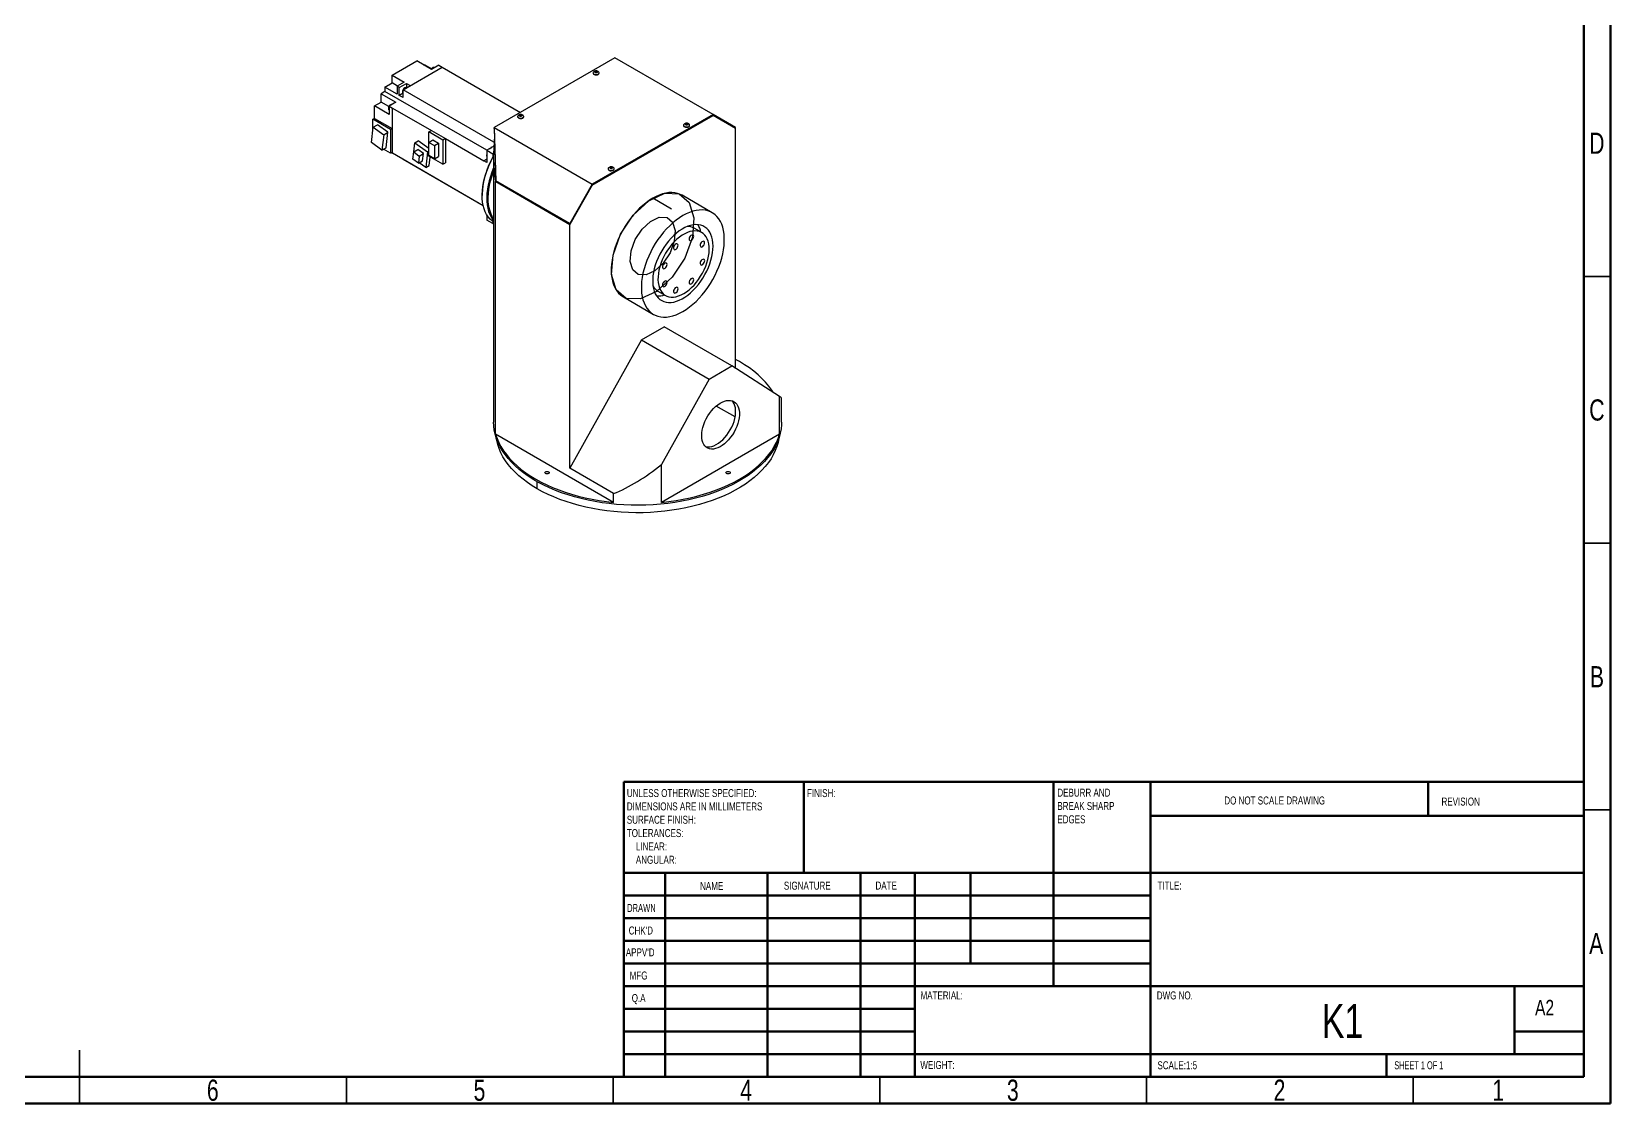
# Model space of a CAD drawing. Header units: millimetres. Extents: x 15 to 589, y 5 to 415.
# Drawn here: x 293 to 589, y 5 to 205.9 of the extents above; entities that cross this region are included whole.
import ezdxf

# ---------------------------------------------------------------- set-up
doc = ezdxf.new("R2010")
doc.units = ezdxf.units.MM
doc.styles.add('SLDTEXTSTYLE0', font='TXT', dxfattribs={"width": 0.75})
doc.styles.add('SLDTEXTSTYLE1', font='TXT', dxfattribs={"width": 0.686449})
doc.styles.add('SLDTEXTSTYLE2', font='TXT', dxfattribs={"width": 0.6875})

# ---------------------------------------------------------------- blocks, each defined once
blk = doc.blocks.new('SW_NOTE_0')
at = {"color": 0, "linetype": 'Continuous', "lineweight": 0, "char_height": 1.5, "attachment_point": 1, "style": 'SLDTEXTSTYLE0'}
for s, insert in [('UNLESS OTHERWISE SPECIFIED:', (0, 1.93)), ('DIMENSIONS ARE IN MILLIMETERS', (0, -0.57)), ('TOLERANCES:', (0, -5.57)), ('SURFACE FINISH:', (0, -3.07)), ('LINEAR:', (1.69, -8.07)), ('ANGULAR:', (1.69, -10.57))]:
    blk.add_mtext(s, dxfattribs=dict(at, insert=insert))
blk = doc.blocks.new('SW_NOTE_0_1')
at = {"color": 0, "linetype": 'Continuous', "lineweight": 0, "char_height": 1.5, "attachment_point": 1, "style": 'SLDTEXTSTYLE0'}
for s, insert in [('DEBURR AND', (0, 1.93)), ('BREAK SHARP', (0, -0.57)), ('EDGES', (0, -3.07))]:
    blk.add_mtext(s, dxfattribs=dict(at, insert=insert))

msp = doc.modelspace()

# ---------------------------------------------------------------- linework, layer by layer
at = {"color": 7, "linetype": 'Continuous', "lineweight": 70}
for p, q in [((589, 415), (589, 5)), ((584, 410), (584, 10)), ((584, 10), (20, 10)), ((589, 5), (15, 5))]:
    msp.add_line(p, q, dxfattribs=at)
at = {"color": 7, "linetype": 'Continuous', "lineweight": 25}
for p, q in [((360.6, 197.74), (365.22, 200.41)), ((362.63, 195), (369.97, 199.24)), ((367.98, 198.81), (365.22, 200.41)), ((366.49, 199.67), (366.58, 199.72)), ((366.58, 199.72), (368.01, 198.89)), ((369.34, 199.6), (367.98, 198.81)), ((368.58, 199.16), (368.57, 199.17)), ((369.34, 199.6), (369.96, 199.23)), ((369.97, 199.24), (384.68, 190.75)), ((402.36, 200.96), (379.74, 187.9)), ((398.61, 198.41), (398.77, 198.5)), ((398.67, 198.28), (398.61, 198.41)), ((398.69, 198.28), (398.77, 198.33)), ((398.77, 198.5), (398.99, 198.47)), ((398.77, 198.33), (398.77, 198.5)), ((398.77, 198.33), (398.88, 198.31)), ((399.05, 198.34), (398.89, 198.24)), ((398.99, 198.47), (399.05, 198.34)), ((398.99, 198.3), (398.99, 198.47)), ((420.75, 190.35), (402.36, 200.96)), ((359.24, 195.48), (360.6, 196.27)), ((359.24, 195.48), (359.24, 194.67)), ((361.5, 194.18), (359.24, 195.48)), ((360.6, 197.74), (362.86, 196.43)), ((360.6, 196.27), (360.6, 197.74)), ((361.59, 195.7), (360.6, 196.27)), ((362.86, 196.43), (361.5, 195.65)), ((361.5, 195.65), (361.5, 194.18)), ((361.92, 195.4), (361.5, 195.65)), ((361.92, 195.4), (363.28, 196.19)), ((361.92, 193.93), (361.92, 195.4)), ((363.27, 195.37), (363.26, 195.37)), ((363.28, 196.19), (363.98, 195.78)), ((363.28, 196.19), (363.28, 195.38)), ((398.26, 198.16), (398.26, 198.1)), ((398.89, 198.24), (398.67, 198.28)), ((398.67, 198.28), (398.69, 198.28)), ((398.69, 198.28), (398.68, 198.28)), ((398.88, 198.31), (398.98, 198.3)), ((399.4, 198.1), (399.4, 198.16)), ((357.26, 191.96), (358.53, 192.69)), ((359.24, 194.67), (358.53, 194.26)), ((358.53, 194.26), (361.29, 192.67)), ((358.53, 192.69), (358.53, 194.26)), ((359.99, 191.85), (358.53, 192.69)), ((378.32, 183.65), (359.24, 194.67)), ((361.29, 192.67), (360.02, 191.93)), ((362.63, 194.34), (361.92, 193.93)), ((362.63, 193.52), (361.92, 193.93)), ((379.68, 185.16), (362.63, 195)), ((362.63, 193.52), (362.63, 195)), ((356.97, 189.48), (357.26, 189.64)), ((360.29, 187.56), (356.97, 189.48)), ((356.97, 187.34), (356.97, 189.48)), ((357.26, 189.64), (357.26, 191.96)), ((360.02, 190.36), (357.26, 191.96)), ((357.26, 189.64), (360.58, 187.73)), ((360.01, 191.2), (360.02, 191.19)), ((360.02, 191.93), (360.65, 191.56)), ((360.02, 191.93), (360.02, 190.36)), ((360.65, 183.08), (360.65, 191.56)), ((360.65, 191.56), (367.94, 187.35)), ((360.65, 191.56), (360.65, 191.56)), ((384.12, 190), (384.12, 189.94)), ((384.46, 190.24), (384.63, 190.34)), ((384.52, 190.11), (384.46, 190.24)), ((384.75, 190.08), (384.52, 190.11)), ((384.55, 190.12), (384.53, 190.11)), ((384.53, 190.11), (384.55, 190.12)), ((384.55, 190.12), (384.63, 190.17)), ((384.63, 190.34), (384.85, 190.3)), ((384.63, 190.17), (384.63, 190.34)), ((384.63, 190.17), (384.74, 190.15)), ((384.74, 190.15), (384.84, 190.13)), ((384.91, 190.17), (384.75, 190.08)), ((384.85, 190.3), (384.91, 190.17)), ((384.85, 190.14), (384.85, 190.3)), ((385.26, 189.94), (385.26, 190)), ((420.75, 190.35), (398.12, 177.28)), ((398.12, 177.12), (420.75, 190.18)), ((424.99, 187.9), (420.75, 190.35)), ((424.99, 187.73), (420.75, 190.18)), ((356.71, 185.09), (357.04, 187.98)), ((357.04, 187.98), (357.82, 188.43)), ((357.04, 187.98), (359.01, 186.57)), ((359.78, 187.02), (357.82, 188.43)), ((359.01, 186.57), (358.68, 183.68)), ((359.01, 186.57), (359.78, 187.02)), ((359.46, 184.13), (359.78, 187.02)), ((360.58, 187.73), (360.29, 187.56)), ((360.29, 187.56), (360.29, 183.08)), ((360.58, 187.73), (360.58, 183.25)), ((367.46, 187.08), (367.94, 187.36)), ((370.09, 185.56), (367.46, 187.08)), ((367.46, 185.15), (367.46, 187.08)), ((367.94, 187.36), (370.57, 185.84)), ((379.74, 187.9), (380.02, 177.94)), ((379.74, 187.9), (398.12, 177.28)), ((379.74, 187.73), (379.74, 187.9)), ((379.74, 187.73), (380.02, 177.77)), ((415.23, 188.37), (415.23, 188.3)), ((415.58, 188.61), (415.74, 188.7)), ((415.64, 188.48), (415.58, 188.61)), ((415.86, 188.45), (415.64, 188.48)), ((415.66, 188.49), (415.65, 188.48)), ((415.65, 188.48), (415.66, 188.49)), ((415.66, 188.49), (415.74, 188.53)), ((415.74, 188.7), (415.96, 188.67)), ((415.74, 188.53), (415.74, 188.7)), ((415.74, 188.53), (415.85, 188.52)), ((415.85, 188.52), (415.95, 188.5)), ((416.02, 188.54), (415.86, 188.45)), ((415.96, 188.67), (416.02, 188.54)), ((415.96, 188.51), (415.96, 188.67)), ((416.37, 188.3), (416.37, 188.37)), ((424.99, 187.73), (424.99, 187.9)), ((424.99, 142.78), (424.99, 187.73)), ((358.68, 183.68), (356.71, 185.09)), ((358.68, 183.68), (359.46, 184.13)), ((360.29, 183.08), (358.97, 183.85)), ((364.64, 183.33), (364.83, 185.05)), ((364.64, 183.33), (365.42, 183.78)), ((364.83, 185.05), (365.48, 185.42)), ((364.83, 185.05), (367.22, 183.33)), ((366.46, 183.03), (365.42, 183.78)), ((367.46, 184), (365.48, 185.42)), ((367.46, 185.14), (368.22, 185.59)), ((367.46, 185.14), (368.51, 184.54)), ((367.46, 182.68), (367.46, 185.14)), ((368.22, 185.59), (369.28, 184.98)), ((368.51, 184.54), (369.28, 184.98)), ((368.51, 184.54), (368.51, 182.07)), ((369.28, 184.98), (369.28, 182.51)), ((370.57, 185.84), (370.09, 185.56)), ((370.09, 185.56), (370.09, 181.02)), ((370.57, 185.84), (370.57, 185.83)), ((370.57, 185.83), (370.57, 181.3)), ((370.57, 185.83), (377.76, 181.68)), ((379.64, 184.41), (378.32, 183.65)), ((378.32, 183.65), (379.45, 183)), ((378.32, 183.65), (378.32, 181.35)), ((360.58, 183.25), (360.29, 183.08)), ((360.48, 183.19), (360.65, 183.09)), ((377.67, 173.25), (360.65, 183.08)), ((362.63, 181.94), (362.63, 181.94)), ((377.67, 173.25), (362.63, 181.94)), ((364.49, 182.01), (364.64, 183.33)), ((365.53, 181.26), (364.49, 182.01)), ((364.64, 183.33), (365.68, 182.58)), ((365.68, 182.58), (365.53, 181.26)), ((365.53, 181.26), (366.31, 181.7)), ((366.89, 180.44), (365.66, 181.33)), ((365.68, 182.58), (366.46, 183.03)), ((366.31, 181.7), (366.46, 183.03)), ((367.22, 183.33), (366.89, 180.44)), ((366.89, 180.44), (367.54, 180.81)), ((367.22, 183.33), (367.46, 183.47)), ((367.46, 182.54), (367.46, 182.68)), ((368.51, 182.07), (367.46, 182.68)), ((370.09, 181.02), (367.46, 182.54)), ((367.54, 180.81), (367.72, 182.39)), ((368.51, 182.07), (369.28, 182.51)), ((370.09, 181.02), (370.57, 181.3)), ((377.76, 181.68), (378.32, 182.01)), ((378.32, 181.98), (377.76, 181.68)), ((378.32, 181.35), (377.76, 181.68)), ((379.61, 183.09), (379.45, 183)), ((379.45, 183), (379.45, 182.39)), ((379.61, 182.76), (379.61, 132.7)), ((379.98, 130.43), (379.98, 177.79)), ((393.88, 169.77), (379.98, 177.79)), ((393.88, 169.93), (380.02, 177.94)), ((380.02, 177.94), (380.02, 177.77)), ((380.02, 177.77), (393.88, 169.77)), ((401.09, 180.2), (401.09, 180.14)), ((401.43, 180.44), (401.6, 180.54)), ((401.49, 180.32), (401.43, 180.44)), ((401.72, 180.28), (401.49, 180.32)), ((401.52, 180.32), (401.5, 180.31)), ((401.5, 180.31), (401.52, 180.32)), ((401.52, 180.32), (401.6, 180.37)), ((401.6, 180.54), (401.82, 180.5)), ((401.6, 180.37), (401.6, 180.54)), ((401.6, 180.37), (401.71, 180.35)), ((401.71, 180.35), (401.81, 180.34)), ((401.88, 180.38), (401.72, 180.28)), ((401.82, 180.5), (401.88, 180.38)), ((401.82, 180.34), (401.82, 180.5)), ((402.23, 180.14), (402.23, 180.2)), ((377.47, 175.32), (377.47, 175.16)), ((398.12, 177.28), (393.88, 169.93)), ((398.12, 177.12), (393.88, 169.77)), ((412.97, 172.63), (409.44, 174.67)), ((420.59, 171.95), (414.94, 175.21)), ((378.32, 171.57), (378.32, 170.58)), ((379.45, 169.93), (378.32, 170.58)), ((379.45, 170.31), (379.45, 169.93)), ((379.45, 169.93), (379.61, 170.02)), ((393.88, 169.77), (393.88, 169.93)), ((393.88, 124.05), (393.88, 169.77)), ((418.63, 168.23), (417.22, 169.05)), ((410.42, 157.27), (411.83, 156.45)), ((403.94, 156.16), (409.59, 152.9)), ((407.31, 148.13), (393.88, 124.05)), ((407.31, 148.13), (411.56, 150.58)), ((407.31, 148.13), (420.04, 140.78)), ((424.28, 143.23), (411.56, 150.58)), ((420.04, 140.78), (424.28, 143.23)), ((433.23, 137.52), (424.28, 143.23)), ((425.7, 144.05), (424.99, 144.44)), ((420.04, 140.78), (411.1, 124.74)), ((433.23, 130.43), (433.23, 137.52)), ((433.61, 132.7), (433.61, 137.16)), ((424.9, 133.66), (421.35, 135.71)), ((402.12, 117.66), (379.98, 130.43)), ((433.23, 130.43), (411.1, 117.66)), ((411.1, 117.66), (411.1, 124.74)), ((402.12, 119.29), (393.88, 124.05)), ((402.12, 117.66), (402.12, 119.29))]:
    msp.add_line(p, q, dxfattribs=at)
at = {"color": 8, "linetype": 'Continuous', "lineweight": 25}
for p, q in [((362.96, 195.34), (363.09, 195.27)), ((379.05, 184.07), (379.16, 184.14)), ((379.16, 184.14), (379.27, 184.2)), ((387.8, 120.21), (387.8, 121.52))]:
    msp.add_line(p, q, dxfattribs=at)
at = {"color": 7, "linetype": 'Continuous', "lineweight": 35}
for p, q in [((584, 160), (589, 160)), ((584, 110), (589, 110)), ((584, 60), (589, 60)), ((302, 5), (302, 15)), ((302, 10), (302, 5)), ((352, 10), (352, 5)), ((402, 10), (402, 5)), ((452, 10), (452, 5)), ((502, 10), (502, 5)), ((552, 10), (552, 5))]:
    msp.add_line(p, q, dxfattribs=at)
at = {"color": 7, "linetype": 'Continuous', "lineweight": 50}
for p, q in [((404, 65.25), (584, 65.25)), ((404, 65.25), (404, 10)), ((437.8, 48.25), (437.8, 65.25)), ((484.6, 65.25), (484.6, 27)), ((502.8, 65.25), (502.8, 10)), ((554.8, 58.88), (554.8, 65.25)), ((584, 58.88), (502.8, 58.88)), ((584, 48.25), (404, 48.25)), ((411.8, 48.25), (411.8, 10)), ((430.99, 48.25), (430.99, 10)), ((448.4, 48.25), (448.4, 10)), ((458.6, 10), (458.6, 48.25)), ((469, 31.25), (469, 48.25)), ((502.8, 44), (404, 44)), ((502.8, 39.75), (404, 39.75)), ((502.8, 35.5), (404, 35.5)), ((502.8, 31.25), (404, 31.25)), ((458.6, 27), (404, 27)), ((458.6, 27), (584, 27)), ((571, 14.25), (571, 27)), ((458.6, 22.75), (404, 22.75)), ((458.6, 18.5), (404, 18.5)), ((584, 18.5), (571, 18.5)), ((404, 14.25), (584, 14.25)), ((547, 10), (547, 14.25))]:
    msp.add_line(p, q, dxfattribs=at)
at = {"color": 7, "linetype": 'Continuous', "lineweight": 25, "flags": 128}
for points in [[(368.57, 199.17), (368.54, 199.18), (368.41, 199.19), (368.27, 199.14), (368.12, 199.02), (368, 198.86), (367.97, 198.82)], [(399.03, 198.25), (399.09, 198.31), (399.11, 198.37), (399.09, 198.43), (399.03, 198.49), (398.94, 198.52), (398.83, 198.54), (398.72, 198.52), (398.63, 198.49), (398.57, 198.43), (398.54, 198.37), (398.57, 198.31), (398.63, 198.25), (398.72, 198.22), (398.83, 198.21), (398.94, 198.22), (399.03, 198.25)], [(398.32, 198.31), (398.27, 198.24), (398.26, 198.12), (398.33, 198), (398.46, 197.91), (398.65, 197.85), (398.86, 197.84), (399.06, 197.86), (399.23, 197.93)], [(398.26, 198.1), (398.26, 198.06), (398.33, 197.94), (398.46, 197.85), (398.65, 197.79), (398.86, 197.77), (399.06, 197.8), (399.23, 197.87)], [(399.23, 197.93), (399.35, 198.03), (399.4, 198.15), (399.37, 198.27), (399.34, 198.31)], [(360.02, 191.91), (359.98, 191.84), (359.91, 191.65), (359.88, 191.47), (359.91, 191.32), (359.98, 191.21), (360.01, 191.2)], [(384.17, 190.14), (384.13, 190.08), (384.12, 189.95), (384.19, 189.84), (384.32, 189.75), (384.51, 189.69), (384.71, 189.67), (384.92, 189.7), (385.09, 189.77)], [(384.12, 189.94), (384.12, 189.89), (384.19, 189.78), (384.32, 189.68), (384.51, 189.63), (384.71, 189.61), (384.92, 189.64), (385.09, 189.7)], [(384.89, 190.09), (384.95, 190.14), (384.97, 190.21), (384.95, 190.27), (384.89, 190.32), (384.8, 190.36), (384.69, 190.37), (384.58, 190.36), (384.49, 190.32), (384.42, 190.27), (384.4, 190.21), (384.42, 190.14), (384.49, 190.09), (384.58, 190.06), (384.69, 190.04), (384.8, 190.06), (384.89, 190.09)], [(385.09, 189.77), (385.21, 189.87), (385.26, 189.98), (385.23, 190.1), (385.2, 190.14)], [(415.29, 188.51), (415.24, 188.44), (415.23, 188.32), (415.3, 188.21), (415.44, 188.11), (415.62, 188.05), (415.83, 188.04), (416.03, 188.07), (416.2, 188.13)], [(415.23, 188.3), (415.23, 188.26), (415.3, 188.14), (415.44, 188.05), (415.62, 187.99), (415.83, 187.98), (416.03, 188), (416.2, 188.07)], [(416, 188.46), (416.06, 188.51), (416.08, 188.57), (416.06, 188.64), (416, 188.69), (415.91, 188.73), (415.8, 188.74), (415.69, 188.73), (415.6, 188.69), (415.54, 188.64), (415.51, 188.57), (415.54, 188.51), (415.6, 188.46), (415.69, 188.42), (415.8, 188.41), (415.91, 188.42), (416, 188.46)], [(416.2, 188.13), (416.32, 188.23), (416.37, 188.35), (416.34, 188.47), (416.31, 188.51)], [(378.81, 183.93), (378.88, 184), (379.08, 184.14)], [(379.61, 182.67), (379.5, 182.47), (379.1, 181.7), (378.74, 180.91), (378.42, 180.12), (378.15, 179.33), (377.92, 178.54), (377.73, 177.75), (377.6, 176.98), (377.51, 176.23), (377.48, 175.5), (377.47, 175.32)], [(379.61, 170.21), (379.33, 170.41), (378.94, 170.75), (378.6, 171.16), (378.29, 171.62), (378.04, 172.13), (377.83, 172.69), (377.66, 173.29), (377.55, 173.94), (377.49, 174.62), (377.48, 175.34), (377.51, 176.08), (377.6, 176.85), (377.74, 177.64), (377.93, 178.43), (378.16, 179.24), (378.44, 180.05), (378.76, 180.85), (379.13, 181.65), (379.54, 182.44), (379.61, 182.57)], [(401.86, 180.29), (401.92, 180.35), (401.94, 180.41), (401.92, 180.47), (401.86, 180.53), (401.77, 180.56), (401.66, 180.57), (401.55, 180.56), (401.46, 180.53), (401.39, 180.47), (401.37, 180.41), (401.39, 180.35), (401.46, 180.29), (401.55, 180.26), (401.66, 180.25), (401.77, 180.26), (401.86, 180.29)], [(379.61, 180.35), (379.29, 179.56), (379.01, 178.75), (378.77, 177.94), (378.59, 177.15), (378.45, 176.36), (378.36, 175.59), (378.32, 174.85), (378.34, 174.13), (378.4, 173.45), (378.51, 172.8), (378.67, 172.2), (378.89, 171.64), (379.14, 171.13), (379.44, 170.67), (379.61, 170.47)], [(379.61, 170.88), (379.41, 171.19), (379.16, 171.69), (378.95, 172.24), (378.79, 172.84), (378.68, 173.47), (378.62, 174.14), (378.61, 174.85), (378.64, 175.58), (378.73, 176.33), (378.87, 177.1), (379.05, 177.88), (379.28, 178.68), (379.55, 179.47), (379.61, 179.61)], [(401.14, 180.35), (401.1, 180.28), (401.09, 180.16), (401.16, 180.04), (401.29, 179.95), (401.48, 179.89), (401.68, 179.87), (401.89, 179.9), (402.06, 179.97)], [(401.09, 180.14), (401.09, 180.1), (401.16, 179.98), (401.29, 179.89), (401.48, 179.83), (401.68, 179.81), (401.89, 179.84), (402.06, 179.91)], [(402.06, 179.97), (402.18, 180.07), (402.23, 180.19), (402.2, 180.31), (402.17, 180.35)], [(409.44, 174.67), (408.81, 174.28), (408.19, 173.83), (407.57, 173.33), (406.97, 172.79), (406.39, 172.19), (405.82, 171.55), (405.28, 170.88), (404.76, 170.17), (404.28, 169.43), (403.83, 168.67), (403.41, 167.89), (403.03, 167.09), (402.7, 166.29), (402.41, 165.48), (402.16, 164.67), (401.96, 163.87), (401.81, 163.08), (401.71, 162.31), (401.66, 161.56), (401.66, 160.84), (401.71, 160.15), (401.81, 159.49), (401.96, 158.88), (402.16, 158.3), (402.41, 157.78), (402.7, 157.31), (403.03, 156.89), (403.41, 156.53), (403.83, 156.23), (403.94, 156.16)], [(414.94, 175.21), (414.59, 175.39), (414.11, 175.57), (413.59, 175.68), (413.05, 175.73), (412.48, 175.71), (411.9, 175.63), (411.3, 175.48), (410.68, 175.27), (410.06, 175), (409.44, 174.67)], [(415.09, 153.44), (415.72, 153.83), (416.34, 154.28), (416.95, 154.78), (417.56, 155.32), (418.14, 155.92), (418.71, 156.56), (419.25, 157.23), (419.77, 157.94), (420.25, 158.68), (420.7, 159.44), (421.12, 160.22), (421.49, 161.01), (421.83, 161.82), (422.12, 162.63), (422.37, 163.44), (422.56, 164.24), (422.71, 165.02), (422.81, 165.8), (422.86, 166.55), (422.86, 167.27), (422.81, 167.96), (422.71, 168.62), (422.56, 169.23), (422.37, 169.81), (422.12, 170.33), (421.83, 170.8), (421.49, 171.22), (421.12, 171.58), (420.7, 171.88), (420.25, 172.12), (419.77, 172.3), (419.25, 172.41), (418.71, 172.46), (418.14, 172.44), (417.56, 172.36), (416.95, 172.22), (416.34, 172.01), (415.72, 171.74), (415.09, 171.4), (414.47, 171.01), (413.84, 170.57), (413.23, 170.07), (412.63, 169.52), (412.04, 168.92), (411.48, 168.29), (410.94, 167.61), (410.42, 166.9), (409.93, 166.17), (409.48, 165.41), (409.07, 164.62), (408.69, 163.83), (408.36, 163.02), (408.07, 162.22), (407.82, 161.41), (407.62, 160.61), (407.47, 159.82), (407.37, 159.05), (407.32, 158.3), (407.32, 157.57), (407.37, 156.88), (407.47, 156.23), (407.62, 155.61), (407.82, 155.04), (408.07, 154.51), (408.36, 154.04), (408.69, 153.62), (409.07, 153.26), (409.48, 152.96), (409.93, 152.72), (410.42, 152.54), (410.94, 152.43), (411.48, 152.38), (412.04, 152.4), (412.63, 152.48), (413.23, 152.63), (413.84, 152.84), (414.47, 153.11), (415.09, 153.44)], [(420.75, 165.69), (420.72, 166.28), (420.65, 166.85), (420.53, 167.37), (420.36, 167.85), (420.14, 168.29), (419.88, 168.67), (419.57, 169), (419.23, 169.26), (418.85, 169.47), (418.44, 169.62), (418, 169.7), (417.53, 169.72), (417.04, 169.68), (416.54, 169.57), (416.02, 169.4), (415.49, 169.17), (414.96, 168.88), (414.43, 168.53), (413.91, 168.13), (413.39, 167.67), (412.9, 167.17), (412.42, 166.63), (411.96, 166.06), (411.54, 165.45), (411.14, 164.81), (410.78, 164.16), (410.45, 163.48), (410.17, 162.8), (409.93, 162.12), (409.74, 161.44), (409.59, 160.76), (409.49, 160.1), (409.44, 159.47), (409.44, 158.85), (409.49, 158.27), (409.59, 157.73), (409.74, 157.22), (409.93, 156.77), (410.17, 156.36), (410.45, 156), (410.78, 155.71), (411.14, 155.47), (411.54, 155.29), (411.96, 155.17), (412.42, 155.12), (412.9, 155.13), (413.39, 155.21), (413.91, 155.35), (414.43, 155.55), (414.96, 155.81), (415.49, 156.14), (416.02, 156.51), (416.54, 156.94), (417.04, 157.41), (417.53, 157.93), (418, 158.49), (418.44, 159.09), (418.85, 159.71), (419.23, 160.36), (419.57, 161.02), (419.88, 161.7), (420.14, 162.38), (420.36, 163.07), (420.53, 163.75), (420.65, 164.41), (420.72, 165.06), (420.75, 165.69)], [(419.68, 167.03), (419.46, 167.42), (419.2, 167.76), (418.9, 168.05), (418.57, 168.27), (418.19, 168.43), (417.79, 168.52), (417.35, 168.55), (416.9, 168.51), (416.43, 168.41), (415.94, 168.24), (415.45, 168.01), (414.95, 167.72), (414.46, 167.37), (413.98, 166.97), (413.51, 166.53), (413.05, 166.03), (412.63, 165.5), (412.22, 164.93), (411.85, 164.34), (411.52, 163.72), (411.23, 163.09), (410.97, 162.46), (410.77, 161.82), (410.61, 161.19), (410.5, 160.56), (410.44, 159.96), (410.43, 159.38), (410.47, 158.84), (410.56, 158.33), (410.7, 157.86), (410.89, 157.45), (411.13, 157.08), (411.41, 156.77), (411.73, 156.52), (412.08, 156.33), (412.47, 156.2), (412.89, 156.14), (413.34, 156.14), (413.8, 156.21), (414.28, 156.35), (414.77, 156.55), (415.27, 156.81), (415.76, 157.13), (416.25, 157.5), (416.73, 157.92), (417.19, 158.4), (417.63, 158.91), (418.05, 159.46), (418.43, 160.04), (418.78, 160.65), (419.1, 161.27), (419.37, 161.9), (419.6, 162.54), (419.79, 163.18), (419.92, 163.81), (420.01, 164.42), (420.04, 165.01), (420.03, 165.57), (419.96, 166.1), (419.84, 166.59), (419.68, 167.03)], [(414.16, 165.98), (414.08, 166.08), (413.97, 166.12), (413.83, 166.09), (413.68, 165.99), (413.54, 165.85), (413.43, 165.67), (413.37, 165.48), (413.35, 165.3), (413.38, 165.15), (413.46, 165.06), (413.58, 165.02), (413.72, 165.05), (413.86, 165.14), (414, 165.29), (414.11, 165.47), (414.18, 165.66), (414.19, 165.84), (414.16, 165.98)], [(417.09, 167.67), (417.01, 167.77), (416.89, 167.8), (416.75, 167.77), (416.6, 167.68), (416.47, 167.54), (416.36, 167.36), (416.29, 167.17), (416.27, 166.99), (416.3, 166.84), (416.38, 166.75), (416.5, 166.71), (416.64, 166.74), (416.79, 166.83), (416.92, 166.98), (417.03, 167.15), (417.1, 167.34), (417.12, 167.52), (417.09, 167.67)], [(419.15, 166.48), (419.07, 166.58), (418.96, 166.61), (418.82, 166.58), (418.67, 166.49), (418.53, 166.35), (418.42, 166.17), (418.36, 165.98), (418.34, 165.8), (418.37, 165.65), (418.45, 165.55), (418.57, 165.52), (418.71, 165.55), (418.85, 165.64), (418.99, 165.78), (419.1, 165.96), (419.17, 166.15), (419.18, 166.33), (419.15, 166.48)], [(419.15, 163.11), (419.07, 163.2), (418.96, 163.24), (418.82, 163.21), (418.67, 163.12), (418.53, 162.97), (418.43, 162.79), (418.36, 162.6), (418.34, 162.42), (418.37, 162.28), (418.45, 162.18), (418.57, 162.14), (418.71, 162.17), (418.85, 162.27), (418.99, 162.41), (419.1, 162.59), (419.17, 162.78), (419.19, 162.96), (419.15, 163.11)], [(412.1, 162.4), (412.02, 162.5), (411.9, 162.54), (411.76, 162.51), (411.61, 162.41), (411.48, 162.27), (411.37, 162.09), (411.3, 161.9), (411.28, 161.72), (411.31, 161.58), (411.39, 161.48), (411.51, 161.44), (411.65, 161.47), (411.8, 161.56), (411.93, 161.71), (412.04, 161.89), (412.11, 162.08), (412.13, 162.26), (412.1, 162.4)], [(412.1, 159.03), (412.02, 159.13), (411.9, 159.16), (411.76, 159.13), (411.61, 159.04), (411.48, 158.9), (411.37, 158.72), (411.3, 158.53), (411.28, 158.35), (411.31, 158.2), (411.39, 158.1), (411.51, 158.07), (411.65, 158.1), (411.8, 158.19), (411.93, 158.33), (412.04, 158.51), (412.11, 158.7), (412.13, 158.88), (412.1, 159.03)], [(414.17, 157.84), (414.09, 157.93), (413.97, 157.97), (413.83, 157.94), (413.68, 157.85), (413.55, 157.7), (413.44, 157.53), (413.37, 157.34), (413.35, 157.16), (413.38, 157.01), (413.46, 156.91), (413.58, 156.88), (413.72, 156.91), (413.87, 157), (414, 157.14), (414.11, 157.32), (414.18, 157.51), (414.2, 157.69), (414.17, 157.84)], [(417.09, 159.53), (417.01, 159.62), (416.89, 159.66), (416.75, 159.63), (416.6, 159.54), (416.47, 159.39), (416.36, 159.22), (416.29, 159.02), (416.27, 158.85), (416.3, 158.7), (416.38, 158.6), (416.5, 158.56), (416.64, 158.59), (416.79, 158.69), (416.92, 158.83), (417.03, 159.01), (417.1, 159.2), (417.12, 159.38), (417.09, 159.53)], [(432.01, 138.3), (431.75, 138.71), (431.21, 139.45), (430.6, 140.17), (429.93, 140.87), (429.2, 141.56), (428.41, 142.22), (427.56, 142.85), (426.66, 143.46), (425.7, 144.05)], [(418.63, 130.17), (418.65, 130.67), (418.73, 131.19), (418.85, 131.72), (419.02, 132.26), (419.23, 132.8), (419.49, 133.33), (419.78, 133.85), (420.1, 134.34), (420.46, 134.8), (420.83, 135.23), (421.23, 135.61), (421.64, 135.95), (422.06, 136.23), (422.48, 136.46), (422.89, 136.63), (423.3, 136.73), (423.68, 136.77), (424.05, 136.75), (424.39, 136.67), (424.7, 136.52), (424.97, 136.31), (425.21, 136.04), (425.4, 135.72), (425.54, 135.35), (425.64, 134.94), (425.69, 134.49), (425.69, 134.01), (425.64, 133.5), (425.54, 132.97), (425.4, 132.43), (425.21, 131.89), (424.97, 131.36), (424.7, 130.83), (424.39, 130.33), (424.05, 129.85), (423.68, 129.4), (423.3, 129), (422.89, 128.64), (422.48, 128.33), (422.06, 128.07), (421.64, 127.87), (421.23, 127.73), (420.83, 127.66), (420.46, 127.65), (420.1, 127.7), (419.78, 127.82), (419.49, 128), (419.23, 128.24), (419.02, 128.53), (418.85, 128.88), (418.73, 129.27), (418.65, 129.7), (418.63, 130.17)], [(419.34, 128.13), (419.4, 128.11), (419.75, 128.06), (420.13, 128.07), (420.52, 128.14), (420.93, 128.28), (421.35, 128.48), (421.77, 128.73), (422.18, 129.04), (422.59, 129.4), (422.98, 129.81), (423.34, 130.26), (423.68, 130.73), (423.99, 131.24), (424.27, 131.76), (424.5, 132.3), (424.69, 132.84), (424.84, 133.38), (424.94, 133.91), (424.99, 134.41), (424.99, 134.9), (424.94, 135.35), (424.84, 135.76), (424.69, 136.13), (424.5, 136.45), (424.28, 136.7)], [(433.61, 132.7), (433.59, 132.2), (433.51, 131.41), (433.36, 130.62), (433.15, 129.83), (432.86, 129.05), (432.5, 128.28), (432.08, 127.52), (431.58, 126.78), (431.03, 126.05), (430.41, 125.34), (429.73, 124.65), (428.98, 123.98), (428.18, 123.33), (427.33, 122.71), (426.42, 122.11), (425.45, 121.54), (424.44, 121), (423.38, 120.49), (422.28, 120.01), (421.14, 119.56), (419.96, 119.15), (418.74, 118.77), (417.49, 118.44), (416.22, 118.13), (414.92, 117.87), (413.6, 117.64), (412.25, 117.46), (410.9, 117.31), (409.53, 117.2), (408.16, 117.14), (406.78, 117.11), (405.4, 117.13), (404.02, 117.18), (402.66, 117.28), (401.3, 117.42), (399.95, 117.59), (398.63, 117.81), (397.32, 118.06), (396.04, 118.36), (394.78, 118.69), (393.56, 119.05), (392.37, 119.46), (391.21, 119.89), (390.1, 120.36), (389.03, 120.87), (388.01, 121.4), (387.03, 121.96), (386.11, 122.55), (385.24, 123.17), (384.42, 123.81), (383.67, 124.48), (382.97, 125.17), (382.33, 125.87), (381.76, 126.6), (381.26, 127.34), (380.81, 128.09), (380.44, 128.86), (380.13, 129.63), (379.9, 130.42), (379.73, 131.21), (379.63, 132), (379.61, 132.7)], [(379.98, 130.43), (380.25, 129.65), (380.59, 128.87), (380.99, 128.1), (381.47, 127.34), (382.01, 126.6), (382.61, 125.88), (383.28, 125.18), (384.01, 124.49), (384.8, 123.83), (385.65, 123.2), (386.56, 122.59), (387.52, 122), (388.52, 121.45), (389.58, 120.93), (390.68, 120.44), (391.83, 119.98), (393.01, 119.56), (394.23, 119.17), (395.48, 118.82), (396.76, 118.51), (398.07, 118.24), (399.4, 118), (400.75, 117.81), (402.12, 117.66)], [(411.1, 117.66), (412.46, 117.81), (413.81, 118), (415.14, 118.24), (416.45, 118.51), (417.73, 118.82), (418.98, 119.17), (420.2, 119.56), (421.39, 119.98), (422.53, 120.44), (423.63, 120.93), (424.69, 121.45), (425.7, 122), (426.66, 122.59), (427.56, 123.2), (428.41, 123.83), (429.2, 124.49), (429.93, 125.18), (430.6, 125.88), (431.21, 126.6), (431.75, 127.34), (432.22, 128.1), (432.63, 128.87), (432.96, 129.65), (433.23, 130.43)], [(387.8, 120.21), (386.85, 120.78), (385.96, 121.38), (385.13, 122.01), (384.35, 122.66), (383.63, 123.33), (382.97, 124.02), (382.37, 124.74), (381.84, 125.46), (381.37, 126.21), (380.97, 126.96), (380.64, 127.73), (380.38, 128.51), (380.19, 129.29), (380.11, 129.69)], [(433.1, 129.69), (433.1, 129.68), (432.94, 128.9), (432.71, 128.12), (432.42, 127.35), (432.05, 126.58), (431.62, 125.83), (431.12, 125.1), (430.55, 124.38), (429.92, 123.67), (429.23, 122.99), (428.48, 122.33), (427.68, 121.69), (426.81, 121.08), (425.89, 120.49), (424.93, 119.93), (423.91, 119.4), (422.85, 118.9), (421.74, 118.44), (420.59, 118), (419.41, 117.61), (418.19, 117.24), (416.94, 116.92), (415.67, 116.63), (414.37, 116.38), (413.05, 116.17), (411.71, 116), (410.36, 115.86), (409, 115.77), (407.63, 115.72), (406.26, 115.71), (404.9, 115.74), (403.53, 115.81), (402.18, 115.92), (400.83, 116.08), (399.5, 116.27), (398.19, 116.5), (396.9, 116.77), (395.64, 117.08), (394.41, 117.42), (393.21, 117.8), (392.04, 118.22), (390.92, 118.67), (389.83, 119.15), (388.79, 119.66), (387.8, 120.21)], [(389.34, 123.06), (389.25, 123.14), (389.22, 123.23), (389.25, 123.32), (389.34, 123.4), (389.48, 123.45), (389.64, 123.47), (389.79, 123.45), (389.93, 123.4), (390.02, 123.32), (390.05, 123.23), (390.02, 123.14), (389.93, 123.06), (389.79, 123.01), (389.64, 122.99), (389.48, 123.01), (389.34, 123.06)], [(423.29, 123.06), (423.2, 123.14), (423.16, 123.23), (423.2, 123.32), (423.29, 123.4), (423.42, 123.45), (423.58, 123.47), (423.74, 123.45), (423.87, 123.4), (423.96, 123.32), (423.99, 123.23), (423.96, 123.14), (423.87, 123.06), (423.74, 123.01), (423.58, 122.99), (423.42, 123.01), (423.29, 123.06)]]:
    msp.add_lwpolyline(points, dxfattribs=at)
at = {"color": 8, "linetype": 'Continuous', "lineweight": 25, "flags": 128}
msp.add_lwpolyline([(378.32, 182.55), (378.32, 182.74), (378.32, 182.81)], dxfattribs=at)
at = {"color": 7, "linetype": 'Continuous', "flags": 128}
for points in [[(411.71, 175.59), (414.38, 175.47), (416.3, 173.87), (417.18, 171.02), (416.87, 167.36), (415.44, 163.44), (413.09, 159.86), (410.18, 157.18), (407.16, 155.79), (404.49, 155.9), (402.57, 157.51), (401.69, 160.36), (402, 164.02), (403.43, 167.94), (405.78, 171.51), (408.69, 174.2), (411.71, 175.59)], [(410.68, 171.09), (412.13, 171.03), (413.18, 170.15), (413.66, 168.59), (413.49, 166.6), (412.71, 164.46), (411.43, 162.51), (409.84, 161.05), (408.2, 160.29), (406.74, 160.35), (405.69, 161.22), (405.21, 162.78), (405.38, 164.78), (406.16, 166.91), (407.44, 168.86), (409.03, 170.33), (410.68, 171.09)]]:
    msp.add_lwpolyline(points, dxfattribs=at)
at = {"color": 7, "linetype": 'Continuous', "lineweight": 25}
for centre, radius, start, end in [((398.83, 197.88), 0.67, 40.1188, 139.8812), ((363.14, 195.11), 0.286, 63.7957, 127.5147), ((398.83, 198.01), 0.307, 80.2289, 117.3572), ((398.84, 198.05), 0.264, 62.7789, 81.9388), ((399.13, 198.12), 0.268, 292.0719, 356.608), ((363.06, 194.66), 0.524, 144.4909, 215.5091), ((363.44, 194.59), 0.894, 122.4127, 151.0454), ((360.54, 191.7), 0.551, 86.4724, 153.5222), ((384.69, 189.71), 0.67, 40.1188, 139.8812), ((384.69, 189.85), 0.307, 80.2289, 117.3572), ((384.7, 189.89), 0.264, 62.7789, 81.9388), ((384.99, 189.95), 0.268, 292.0719, 356.608), ((415.8, 188.08), 0.67, 40.1188, 139.8812), ((415.8, 188.21), 0.307, 80.2289, 117.3572), ((415.81, 188.25), 0.264, 62.7789, 81.9388), ((416.1, 188.32), 0.268, 292.0719, 356.608), ((401.66, 179.91), 0.67, 40.1188, 139.8812), ((401.66, 180.05), 0.307, 80.2289, 117.3572), ((401.67, 180.09), 0.264, 62.7789, 81.9388), ((401.96, 180.16), 0.268, 292.0719, 356.608), ((415.99, 166.85), 2.52, 60.8461, 91.5168), ((414.51, 167.47), 4.06, 12.1507, 33.6745), ((411.67, 159.39), 2.47, 208.1654, 239.4825), ((410.44, 160.35), 4.01, 266.1913, 287.9942)]:
    msp.add_arc(centre, radius, start, end, dxfattribs=at)
for centre, major_axis, ratio, start_param, end_param in [((406.61, 198.35), (19.09, 33.07), 0.577335, 2.24416, 2.523247), ((406.61, 153.57), (27, -16.42), 0.022256, 0.013535, 0.180546), ((406.61, 153.57), (18.86, 34.36), 0.562351, 3.747841, 4.081864)]:
    msp.add_ellipse(centre, major_axis=major_axis, ratio=ratio, start_param=start_param, end_param=end_param, dxfattribs=at)
msp.add_open_spline([(379.37, 184.25), (379.34, 184.25), (379.25, 184.23), (379.16, 184.19), (379.09, 184.15)], degree=3, knots=[0, 0, 0, 0, 0.296455, 1, 1, 1, 1], dxfattribs=at)

# ---------------------------------------------------------------- block references
at = {"color": 7, "linetype": 'Continuous', "lineweight": 0}
for name, p in [('SW_NOTE_0', (404.59, 61.99)), ('SW_NOTE_0_1', (485.31, 62.07))]:
    msp.add_blockref(name, p, dxfattribs=at)

# ---------------------------------------------------------------- texts
for s, insert, char_height, attachment_point, style in [('D', (586.45, 186.96), 3.97, 2, 'SLDTEXTSTYLE0'), ('C', (586.46, 136.96), 3.97, 2, 'SLDTEXTSTYLE0'), ('B', (586.47, 86.96), 3.97, 2, 'SLDTEXTSTYLE0'), ('FINISH:', (438.37, 63.92), 1.5, 1, 'SLDTEXTSTYLE0'), ('DO NOT SCALE DRAWING', (516.61, 62.53), 1.5, 1, 'SLDTEXTSTYLE0'), ('REVISION', (557.33, 62.33), 1.5, 1, 'SLDTEXTSTYLE0'), ('NAME', (418.32, 46.5), 1.5, 1, 'SLDTEXTSTYLE0'), ('SIGNATURE', (434.03, 46.56), 1.5, 1, 'SLDTEXTSTYLE0'), ('DATE', (451.21, 46.58), 1.5, 1, 'SLDTEXTSTYLE0'), ('TITLE:', (504.09, 46.58), 1.5, 1, 'SLDTEXTSTYLE0'), ('DRAWN', (404.64, 42.38), 1.5, 1, 'SLDTEXTSTYLE1'), ("CHK'D", (404.94, 38.16), 1.5, 1, 'SLDTEXTSTYLE0'), ('A', (586.34, 36.96), 3.97, 2, 'SLDTEXTSTYLE0'), ("APPV'D", (404.4, 34.07), 1.5, 1, 'SLDTEXTSTYLE0'), ('MFG', (405.12, 29.72), 1.5, 1, 'SLDTEXTSTYLE0'), ('Q.A', (405.51, 25.5), 1.5, 1, 'SLDTEXTSTYLE0'), ('MATERIAL:', (459.65, 25.99), 1.5, 1, 'SLDTEXTSTYLE0'), ('DWG NO.', (503.95, 25.99), 1.5, 1, 'SLDTEXTSTYLE0'), ('A2', (574.87, 24.41), 2.91, 1, 'SLDTEXTSTYLE0'), ('K1', (538.79, 23.61), 6.35, 2, 'SLDTEXTSTYLE0'), ('WEIGHT:', (459.62, 12.95), 1.499, 1, 'SLDTEXTSTYLE0'), ('SCALE:1:5', (504.07, 12.9), 1.5, 1, 'SLDTEXTSTYLE0'), ('SHEET 1 OF 1', (548.48, 12.9), 1.5, 1, 'SLDTEXTSTYLE2'), ('6', (326.96, 9.46), 3.97, 2, 'SLDTEXTSTYLE0'), ('5', (376.96, 9.46), 3.97, 2, 'SLDTEXTSTYLE0'), ('4', (426.96, 9.46), 3.97, 2, 'SLDTEXTSTYLE0'), ('3', (476.96, 9.46), 3.97, 2, 'SLDTEXTSTYLE0'), ('2', (526.96, 9.46), 3.97, 2, 'SLDTEXTSTYLE0'), ('1', (567.96, 9.46), 3.97, 2, 'SLDTEXTSTYLE0')]:
    msp.add_mtext(s, dxfattribs=dict(at, insert=insert, char_height=char_height, attachment_point=attachment_point, style=style))

doc.saveas('drawing.dxf')
